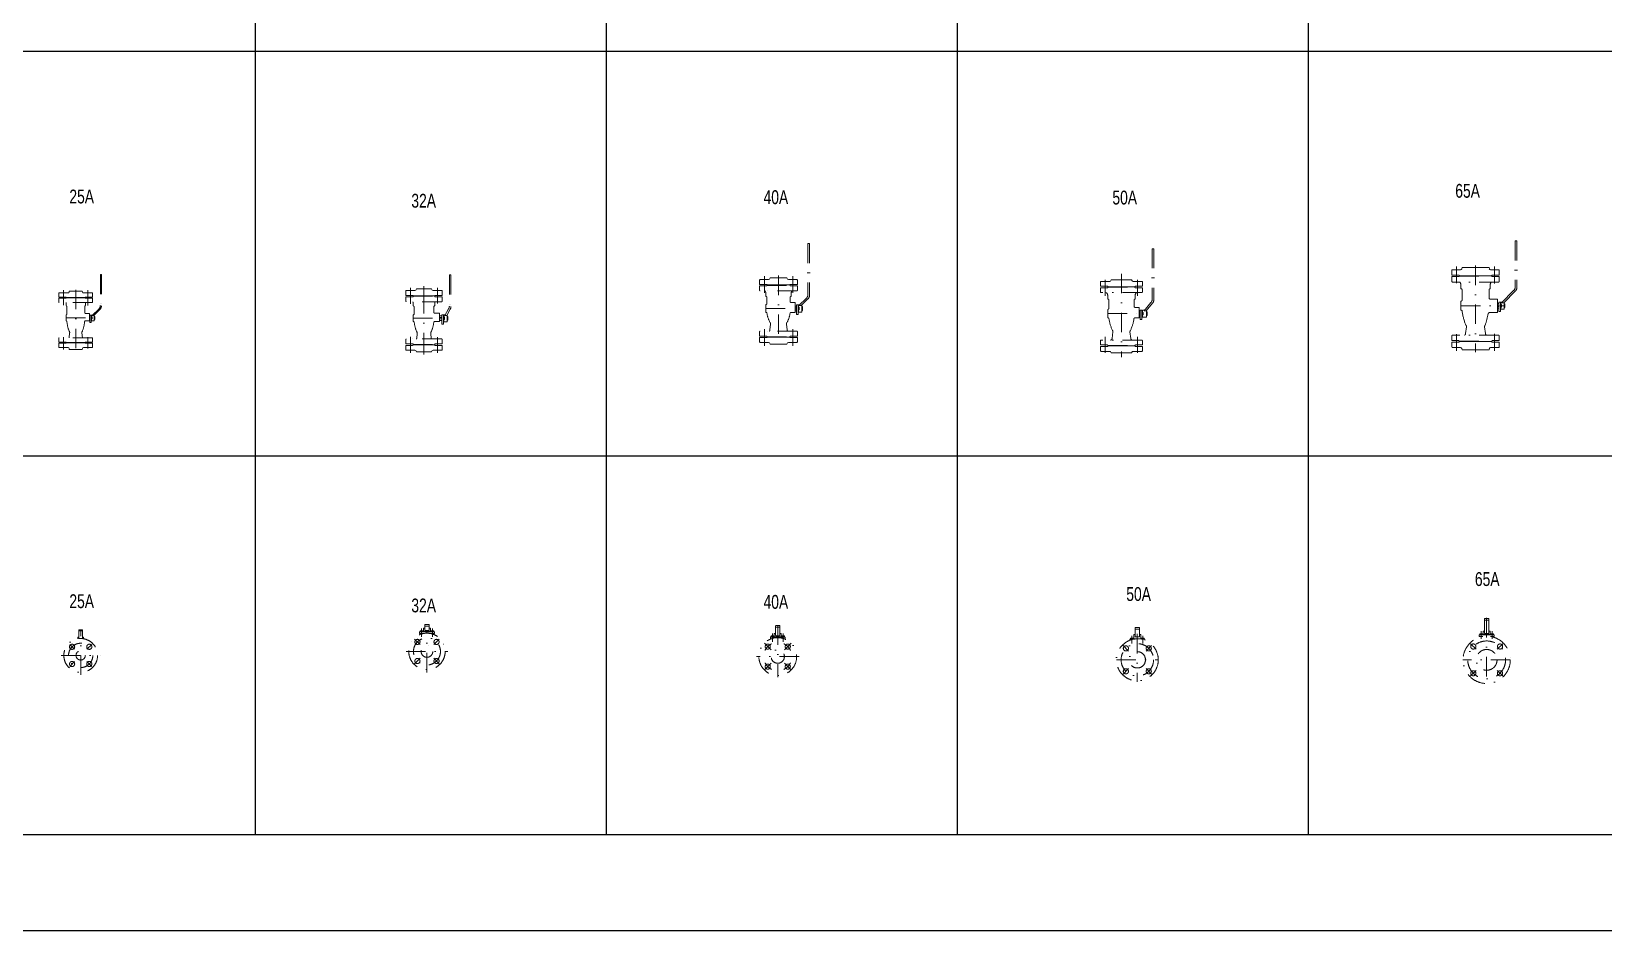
# Model space of a CAD drawing. Extents: x 0 to 60630, y 0 to 46389.
# Drawn here: x 7815 to 13639, y 28261 to 31589 of the extents above; entities that cross this region are included whole.
import ezdxf
from ezdxf.enums import TextEntityAlignment as Align

# ---------------------------------------------------------------- set-up
doc = ezdxf.new("R2010")
doc.units = 0
doc.header["$LTSCALE"] = 30
doc.header["$MEASUREMENT"] = 0
doc.linetypes.add('DGN Style 4', pattern=[4.8, 2.4, -1.2, 0, -1.2])
for name, color, linetype, lineweight in [('L(c)', 1, 'DGN Style 4', 5), ('L(line)', 7, 'Continuous', 5), ('L(txt)', 2, 'Continuous', 13)]:
    doc.layers.add(name, color=color, linetype=linetype, lineweight=lineweight)
doc.styles.add('Style-ENGINEERING', font='ENGINEERING.shx')

# ---------------------------------------------------------------- blocks, each defined once
blk = doc.blocks.new('*U311')
for centre, radius in [((0, 0), 62.5), ((-31.8, 31.8), 9.5), ((0, 0), 17.2), ((31.8, 31.8), 9.5), ((-31.8, -31.8), 9.5), ((31.8, -31.8), 9.5)]:
    blk.add_circle(centre, radius)
at = {"layer": 'L(c)'}
for p, q in [((-23, 23), (-40.7, 40.7)), ((23, 23), (40.7, 40.7)), ((-23, -23), (-40.7, -40.7)), ((23, -23), (40.7, -40.7))]:
    blk.add_line(p, q, dxfattribs=at)
blk.add_circle((0, 0), 45, dxfattribs=at)
blk = doc.blocks.new('*U310')
for p, q in [((-10.5, 59.9), (-10.5, 66.2)), ((-7, 66.2), (-10.5, 66.2)), ((-7, 91.7), (-7, 61)), ((5.5, 93.2), (-5.5, 93.2)), ((5.5, 89.2), (-5.5, 89.2)), ((7, 91.7), (7, 61)), ((10.5, 66.2), (7, 66.2)), ((10.5, 59.9), (10.5, 66.2))]:
    blk.add_line(p, q)
for centre, start, end in [((-5.5, 91.7), 90, 180), ((-5.5, 90.7), 180, 270), ((-5.5, 61), 180, 203.80684), ((5.5, 91.7), 0, 90), ((5.5, 90.7), 270, 0), ((5.5, 61), 336.19316, 0)]:
    blk.add_arc(centre, 1.5, start, end)
at = {"layer": 'L(c)'}
for p, q in [((0, -74.3), (0, 88.7)), ((-72.5, -1.8), (72.5, -1.8))]:
    blk.add_line(p, q, dxfattribs=at)
blk.add_blockref('*U311', (0, -1.8), dxfattribs=at)
blk = doc.blocks.new('*U313')
for centre, radius in [((0, 0), 67.5), ((-35.3, 35.3), 9.5), ((0, 0), 21.6), ((35.4, 35.3), 9.5), ((-35.3, -35.4), 9.5), ((35.4, -35.4), 9.5)]:
    blk.add_circle(centre, radius)
at = {"layer": 'L(c)'}
for p, q in [((-25.1, 25.1), (-45.6, 45.6)), ((25.1, 25.1), (45.6, 45.6)), ((-25.1, -25.1), (-45.6, -45.6)), ((25.1, -25.1), (45.6, -45.6))]:
    blk.add_line(p, q, dxfattribs=at)
blk.add_circle((0, 0), 50, dxfattribs=at)
blk = doc.blocks.new('*U312')
for p, q in [((27.5, 62.2), (-27.5, 62.2)), ((-27.5, 56), (-27.5, 62.2)), ((-25, 62.2), (-25, 65.8)), ((-14.9, 62.2), (-25, 62.2)), ((-16.2, 66.2), (-23.8, 66.2)), ((-22.5, 65.8), (-22.5, 62.2)), ((-17.5, 62.2), (-17.5, 65.8)), ((-14.9, 65.8), (-14.9, 62.2)), ((-13.1, 63.5), (-13.1, 75.5)), ((-8, 75.5), (-13.1, 75.5)), ((13.1, 63.5), (-13.1, 63.5)), ((-8, 87.7), (-8, 69.1)), ((-6, 89.7), (6, 89.7)), ((-6, 83.7), (6, 83.7)), ((-6, 67.1), (6, 67.1)), ((8, 87.7), (8, 69.1)), ((13.1, 75.5), (8, 75.5)), ((13.1, 63.5), (13.1, 75.5)), ((15, 65.8), (15, 62.2)), ((15, 62.2), (25.1, 62.2)), ((16.2, 66.2), (23.8, 66.2)), ((17.5, 62.2), (17.5, 65.8)), ((22.5, 65.8), (22.5, 62.2)), ((25.1, 62.2), (25.1, 65.8)), ((27.5, 56), (27.5, 62.2)), ((-27.5, 56), (-12.9, 56)), ((12.9, 56), (27.5, 56))]:
    blk.add_line(p, q)
for centre, radius, start, end in [((-23.8, 64.3), 1.95, 49.73979, 130.26021), ((-20, 59.1), 7.12, 69.22909, 110.77091), ((-16.2, 64.3), 1.95, 49.73979, 130.26021), ((-6, 87.7), 2, 90, 180), ((-6, 85.7), 2, 180, 270), ((-6, 69.1), 2, 180, 270), ((6, 87.7), 2, 0, 90), ((6, 85.7), 2, 270, 0), ((6, 69.1), 2, 270, 0), ((16.2, 64.3), 1.95, 49.73979, 130.26021), ((20, 59.1), 7.12, 69.22909, 110.77091), ((23.8, 64.3), 1.95, 49.73979, 130.26021)]:
    blk.add_arc(centre, radius, start, end)
at = {"layer": 'L(c)'}
for p, q in [((-20, 75.2), (-20, 43.8)), ((0, -87.8), (0, 64.7)), ((20, 75.2), (20, 43.8)), ((-77.5, -10.3), (77.5, -10.3))]:
    blk.add_line(p, q, dxfattribs=at)
blk.add_blockref('*U313', (0, -10.2), dxfattribs=at)
blk = doc.blocks.new('*U314')
for p, q in [((27.5, 61), (-27.5, 61)), ((-27.5, 54.7), (-27.5, 61)), ((-25.1, 61), (-25.1, 64.5)), ((-14.9, 61), (-25.1, 61)), ((-16.2, 65), (-23.8, 65)), ((-22.5, 64.5), (-22.5, 61)), ((-17.5, 61), (-17.5, 64.5)), ((-14.9, 64.5), (-14.9, 61)), ((-13.1, 62.2), (-13.1, 74.2)), ((-8, 74.2), (-13.1, 74.2)), ((13.1, 62.2), (-13.1, 62.2)), ((-8, 101.5), (-8, 67.9)), ((-6, 103.5), (6, 103.5)), ((-6, 97.5), (6, 97.5)), ((-6, 65.9), (6, 65.9)), ((8, 101.5), (8, 67.9)), ((13.1, 74.2), (8, 74.2)), ((13.1, 62.2), (13.1, 74.2)), ((14.9, 64.5), (14.9, 61)), ((14.9, 61), (25.1, 61)), ((16.2, 65), (23.8, 65)), ((17.5, 61), (17.5, 64.5)), ((22.5, 64.5), (22.5, 61)), ((25.1, 61), (25.1, 64.5)), ((27.5, 54.7), (27.5, 61)), ((-27.5, 54.7), (-22.6, 54.7)), ((22.6, 54.7), (27.5, 54.7))]:
    blk.add_line(p, q)
for centre, radius in [((0, -11.5), 70), ((-37.1, 25.6), 9.5), ((0, -11.5), 24.6), ((37.1, 25.6), 9.5), ((-37.1, -48.6), 9.5), ((37.1, -48.6), 9.5)]:
    blk.add_circle(centre, radius)
for centre, radius, start, end in [((-23.8, 63), 1.95, 49.73979, 130.26021), ((-20, 57.9), 7.12, 69.22909, 110.77091), ((-16.2, 63), 1.95, 49.73979, 130.26021), ((-6, 101.5), 2, 90, 180), ((-6, 99.5), 2, 180, 270), ((-6, 67.9), 2, 180, 270), ((6, 101.5), 2, 0, 90), ((6, 99.5), 2, 270, 0), ((6, 67.9), 2, 270, 0), ((16.2, 63), 1.95, 49.73979, 130.26021), ((20, 57.9), 7.12, 69.22909, 110.77091), ((23.8, 63), 1.95, 49.73979, 130.26021)]:
    blk.add_arc(centre, radius, start, end)
at = {"layer": 'L(c)'}
for p, q in [((-20, 74), (-20, 42.6)), ((0, 104.5), (0, -87.5)), ((20, 74), (20, 42.6)), ((-49.5, 38), (-24.7, 13.2)), ((49.5, 38), (24.8, 13.2)), ((79, -11.5), (-79, -11.5)), ((-49.5, -61), (-24.7, -36.3)), ((49.5, -61), (24.8, -36.3))]:
    blk.add_line(p, q, dxfattribs=at)
for start, end in [(115.81186, 154.18814), (25.81186, 64.18814), (205.81186, 244.18814), (295.81186, 334.18814)]:
    blk.add_arc((0, -11.5), 52.5, start, end, dxfattribs=at)
blk = doc.blocks.new('*U316')
for centre, radius in [((0, 0), 77.5), ((-42.4, 42.4), 9.5), ((0, 0), 30.2), ((42.4, 42.4), 9.5), ((-42.4, -42.4), 9.5), ((42.4, -42.4), 9.5)]:
    blk.add_circle(centre, radius)
at = {"layer": 'L(c)'}
for p, q in [((-32.2, 32.2), (-52.7, 52.7)), ((32.2, 32.2), (52.7, 52.7)), ((-32.2, -32.2), (-52.7, -52.7)), ((32.2, -32.2), (52.7, -52.7))]:
    blk.add_line(p, q, dxfattribs=at)
blk.add_circle((0, 0), 60, dxfattribs=at)
blk = doc.blocks.new('*U315')
for p, q in [((-15.2, 62.9), (-27.5, 62.9)), ((-27.5, 59.4), (-27.5, 62.9)), ((-25, 62.9), (-25, 66.5)), ((-14.9, 62.9), (-25, 62.9)), ((-16.2, 66.9), (-23.8, 66.9)), ((-22.5, 66.5), (-22.5, 62.9)), ((-17.5, 62.9), (-17.5, 66.5)), ((-14.9, 66.5), (-14.9, 62.9)), ((-13.1, 65.2), (-13.1, 80.2)), ((-8, 80.2), (-13.1, 80.2)), ((13.1, 65.2), (-13.1, 65.2)), ((-8, 104.9), (-8, 73.8)), ((-6, 106.9), (6, 106.9)), ((-6, 100.9), (6, 100.9)), ((-6, 71.8), (6, 71.8)), ((8, 104.9), (8, 73.8)), ((13.1, 80.2), (8, 80.2)), ((13.1, 65.2), (13.1, 80.2)), ((15, 66.5), (15, 62.9)), ((15, 62.9), (25.1, 62.9)), ((27.5, 62.9), (15.2, 62.9)), ((16.2, 66.9), (23.8, 66.9)), ((17.5, 62.9), (17.5, 66.5)), ((22.5, 66.5), (22.5, 62.9)), ((25.1, 62.9), (25.1, 66.5)), ((27.5, 59.4), (27.5, 62.9))]:
    blk.add_line(p, q)
for centre, radius, start, end in [((-23.8, 65), 1.95, 49.73979, 130.26021), ((-20, 59.8), 7.12, 69.22909, 110.77091), ((-16.2, 65), 1.95, 49.73979, 130.26021), ((-6, 104.9), 2, 90, 180), ((-6, 102.9), 2, 180, 270), ((-6, 73.8), 2, 180, 270), ((6, 104.9), 2, 0, 90), ((6, 102.9), 2, 270, 0), ((6, 73.8), 2, 270, 0), ((16.2, 65), 1.95, 49.73979, 130.26021), ((20, 59.8), 7.12, 69.22909, 110.77091), ((23.8, 65), 1.95, 49.73979, 130.26021)]:
    blk.add_arc(centre, radius, start, end)
at = {"layer": 'L(c)'}
for p, q in [((-20, 75.9), (-20, 47.7)), ((0, 82.9), (0, -94.9)), ((20, 75.9), (20, 47.7)), ((-77.5, -13.1), (77.5, -13.1))]:
    blk.add_line(p, q, dxfattribs=at)
blk.add_blockref('*U316', (0, -13.1))
blk = doc.blocks.new('*U318')
for centre, radius in [((0, 0), 87.5), ((-49.5, 49.5), 9.5), ((49.5, 49.5), 9.5), ((0, 0), 38.5), ((-49.5, -49.5), 9.5), ((49.5, -49.5), 9.5)]:
    blk.add_circle(centre, radius)
at = {"layer": 'L(c)'}
for p, q in [((-39.2, 39.3), (-59.8, 59.8)), ((39.2, 39.3), (59.7, 59.8)), ((-39.2, -39.2), (-59.8, -59.7)), ((39.2, -39.2), (59.7, -59.7))]:
    blk.add_line(p, q, dxfattribs=at)
blk.add_circle((0, 0), 70, dxfattribs=at)
blk = doc.blocks.new('*U317')
for p, q in [((-7.9, 136.8), (-7.9, 85.1)), ((-5.9, 138.8), (6.1, 138.8)), ((-5.9, 132.8), (6.1, 132.8)), ((8.1, 136.8), (8.1, 85.1)), ((27.6, 78.3), (-27.4, 78.3)), ((-27.4, 72), (-27.4, 78.3)), ((-14.6, 72), (-27.4, 72)), ((-24.9, 78.3), (-24.9, 81.8)), ((-14.8, 78.3), (-24.9, 78.3)), ((-16.1, 82.3), (-23.7, 82.3)), ((-22.4, 81.8), (-22.4, 78.3)), ((-17.3, 78.3), (-17.3, 81.8)), ((-14.8, 81.8), (-14.8, 78.3)), ((-13, 79.5), (-13, 91.5)), ((-7.9, 91.5), (-13, 91.5)), ((13.3, 79.5), (-13, 79.5)), ((-5.9, 83.1), (6.1, 83.1)), ((13.3, 91.5), (8.1, 91.5)), ((13.3, 79.5), (13.3, 91.5)), ((27.6, 72), (14.9, 72)), ((15.1, 81.8), (15.1, 78.3)), ((15.1, 78.3), (25.2, 78.3)), ((16.3, 82.3), (23.9, 82.3)), ((17.6, 78.3), (17.6, 81.8)), ((22.7, 81.8), (22.7, 78.3)), ((25.2, 78.3), (25.2, 81.8)), ((27.6, 72), (27.6, 78.3))]:
    blk.add_line(p, q)
for centre, radius, start, end in [((-5.9, 136.8), 2, 90, 180), ((-5.9, 134.8), 2, 180, 270), ((6.1, 136.8), 2, 0, 90), ((6.1, 134.8), 2, 270, 0), ((-23.7, 80.3), 1.95, 49.73979, 130.26021), ((-19.9, 75.1), 7.12, 69.22909, 110.77091), ((-16.1, 80.3), 1.95, 49.73979, 130.26021), ((-5.9, 85.1), 2, 180, 270), ((6.1, 85.1), 2, 270, 0), ((16.3, 80.3), 1.95, 49.73979, 130.26021), ((20.1, 75.1), 7.12, 69.22909, 110.77091), ((23.9, 80.3), 1.95, 49.73979, 130.26021)]:
    blk.add_arc(centre, radius, start, end)
at = {"layer": 'L(c)'}
for p, q in [((0.1, 140.8), (0.1, -101.6)), ((-19.9, 91.3), (-19.9, 63)), ((20.1, 91.3), (20.1, 63)), ((87.6, -14.2), (-87.6, -14.2))]:
    blk.add_line(p, q, dxfattribs=at)
blk.add_blockref('*U318', (0.1, -14.3), dxfattribs=at)
blk = doc.blocks.new('*U585')
for p, q in [((-15, 60), (-15, -60)), ((5, 87.5), (-13, 87.5)), ((-13, 62), (-13, 87.5)), ((7, 55.9), (7, 85.5)), ((15, 50), (10.8, 51.1)), ((15, -50), (15, 50)), ((7, -85.5), (7, -55.9)), ((15, -50), (10.8, -51.1)), ((-13, -87.5), (-13, -62)), ((-13, -87.5), (5, -87.5))]:
    blk.add_line(p, q)
for centre, radius, start, end in [((-15, 62), 2, 270, 0), ((5, 85.5), 2, 0, 90), ((12, 55.9), 5, 180, 255.96376), ((12, -55.9), 5, 104.03624, 180), ((-15, -62), 2, 0, 90), ((5, -85.5), 2, 270, 0)]:
    blk.add_arc(centre, radius, start, end)
blk = doc.blocks.new('*U586')
for p, q in [((-87.5, -9), (-87.5, 9)), ((-62, 9), (-87.5, 9)), ((-60, 11), (60, 11)), ((87.5, 9), (62, 9)), ((87.5, 9), (87.5, -9)), ((85.5, -11), (-85.5, -11))]:
    blk.add_line(p, q)
for centre, start, end in [((-62, 11), 270, 0), ((62, 11), 180, 270), ((-85.5, -9), 180, 270), ((85.5, -9), 270, 0)]:
    blk.add_arc(centre, 2, start, end)
blk = doc.blocks.new('*U587')
for p, q in [((-15, 60), (-15, -60)), ((5, 87.5), (-13, 87.5)), ((-13, 62), (-13, 87.5)), ((7, 55.9), (7, 85.5)), ((15, 50), (10.8, 51.1)), ((15, -50), (15, 50)), ((7, -85.5), (7, -55.9)), ((15, -50), (10.8, -51.1)), ((-13, -87.5), (-13, -62)), ((-13, -87.5), (5, -87.5))]:
    blk.add_line(p, q)
for centre, radius, start, end in [((-15, 62), 2, 270, 0), ((5, 85.5), 2, 0, 90), ((12, 55.9), 5, 180, 255.96376), ((12, -55.9), 5, 104.03624, 180), ((-15, -62), 2, 0, 90), ((5, -85.5), 2, 270, 0)]:
    blk.add_arc(centre, radius, start, end)
blk = doc.blocks.new('*U588')
for p, q in [((-87.5, -9), (-87.5, 9)), ((-62, 9), (-87.5, 9)), ((-60, 11), (60, 11)), ((87.5, 9), (62, 9)), ((87.5, 9), (87.5, -9)), ((85.5, -11), (-85.5, -11))]:
    blk.add_line(p, q)
for centre, start, end in [((-62, 11), 270, 0), ((62, 11), 180, 270), ((-85.5, -9), 180, 270), ((85.5, -9), 270, 0)]:
    blk.add_arc(centre, 2, start, end)
blk = doc.blocks.new('*U584')
for p, q in [((114.3, 205.7), (114.3, 35.8)), ((114.3, 205.7), (120.3, 205.7)), ((120.3, 205.7), (120.3, 33.3)), ((-86.9, 41.4), (-86.9, 28.7)), ((-82.7, 24.5), (-82.7, -13.6)), ((17.2, 24.5), (17.2, -5.3)), ((21.4, 41.4), (21.4, 28.7)), ((63.1, -23.7), (108.4, 21.7)), ((71.6, -23.7), (114.4, 19.2)), ((-86.9, -17.7), (-86.9, -50.9)), ((-86.2, -50.9), (-86.9, -50.9)), ((48.9, -9.4), (21.4, -9.4)), ((48.9, -9.4), (48.9, -59.2)), ((53.5, -25.4), (48.9, -25.4)), ((53.5, -31.8), (48.9, -31.8)), ((53.5, -36.8), (48.9, -36.8)), ((53.5, -43.2), (48.9, -43.2)), ((53.5, -21.2), (53.5, -55.9)), ((53.5, -21.2), (59.8, -21.2)), ((53.5, -55.9), (59.8, -55.9)), ((59.8, -21.2), (59.8, -55.9)), ((59.8, -39.3), (59.8, -29.2)), ((59.8, -29.2), (63.3, -29.2)), ((63.3, -31.8), (59.8, -31.8)), ((59.8, -36.8), (63.3, -36.8)), ((63.3, -39.3), (59.8, -39.3)), ((61, -21.2), (65.6, -21.2)), ((61, -21.2), (61, -29.2)), ((61, -39.3), (61, -47.4)), ((61, -47.4), (73, -47.4)), ((63.1, -23.7), (71.6, -23.7)), ((63.8, -38.1), (63.8, -30.5)), ((73, -22.2), (73, -47.4)), ((73, -27.4), (75.5, -27.4)), ((73, -41.2), (75.5, -41.2)), ((75.5, -27.4), (75.5, -41.2)), ((-69.4, -137.4), (-66.6, -111.9)), ((3.9, -137.4), (1.1, -111.9)), ((48.9, -59.2), (21.5, -59.2))]:
    blk.add_line(p, q)
for centre, radius, start, end in [((94.3, 35.8), 20, 315, 0), ((100.3, 33.3), 20, 315, 0), ((61.8, -30.5), 1.95, 319.73979, 40.26021), ((56.6, -34.3), 7.12, 339.22909, 20.77091), ((61.8, -38.1), 1.95, 319.73979, 40.26021)]:
    blk.add_arc(centre, radius, start, end)
for centre, major_axis, ratio, start_param, end_param in [((-95.2, 41.4), (0, 13.3), 0.624948, 4.712389, 5.863721), ((-86.9, 24.5), (0, 4.15), 0.999916, 4.712389, 6.283185), ((21.4, 24.5), (0, -4.15), 0.999916, 3.141593, 4.712389), ((29.7, 41.4), (0, -13.3), 0.624948, 3.561057, 4.712389), ((-86.9, -13.5), (0, -4.15), 0.999916, 0, 1.570796), ((-86.2, -55), (0, -4.15), 0.999916, 1.771852, 3.141593), ((-11.2, -29.4), (0, -124.1), 0.583166, 4.913445, 5.375058), ((21.4, -5.3), (0, -4.15), 0.999916, 4.712389, 6.283185), ((-74.8, -110.9), (0, -8.3), 0.999916, 1.446441, 2.233466), ((9.3, -110.9), (0, -8.3), 0.999916, 4.04972, 4.836744), ((-54.3, -12.5), (0, -151.6), 0.477634, 0.908127, 1.21998), ((21.5, -67.5), (0, -8.3), 0.999916, 3.141593, 4.361572), ((-77.6, -136.4), (0, -8.3), 0.999916, 0.538764, 1.446441), ((12.1, -136.4), (0, -8.3), 0.999916, 4.836744, 5.744421)]:
    blk.add_ellipse(centre, major_axis=major_axis, ratio=ratio, start_param=start_param, end_param=end_param)
at = {"layer": 'L(c)'}
for p, q in [((-102.7, 49), (-102.7, 111)), ((-32.7, 114.4), (-32.7, -205.7)), ((37.3, 48.3), (37.3, 111)), ((-86.9, -34.3), (77.5, -34.3)), ((-102.7, -139), (-102.7, -201)), ((37.3, -138.3), (37.3, -201))]:
    blk.add_line(p, q, dxfattribs=at)
blk.add_blockref('*U586', (-32.7, 64.5))
at = {"extrusion": (0, 0, -1), "rotation": 180}
blk.add_blockref('*U588', (32.7, -154.5), dxfattribs=at)
at = {"layer": 'L(txt)', "rotation": 90}
blk.add_blockref('*U585', (-32.7, 92), dxfattribs=at)
at = {"layer": 'L(txt)', "extrusion": (0, 0, -1), "rotation": 270}
blk.add_blockref('*U587', (32.7, -182), dxfattribs=at)
blk = doc.blocks.new('*U590')
for p, q in [((5, 77.5), (-11, 77.5)), ((-11, 52), (-11, 77.5)), ((7, 43.6), (7, 75.5)), ((-13, 50), (-13, -50)), ((13, 38), (10.4, 38.9)), ((13, -38), (13, 38)), ((-11, -77.5), (-11, -52)), ((7, -75.5), (7, -43.6)), ((13, -38), (10.4, -38.9)), ((-11, -77.5), (5, -77.5))]:
    blk.add_line(p, q)
for centre, radius, start, end in [((5, 75.5), 2, 0, 90), ((-13, 52), 2, 270, 0), ((12, 43.6), 5, 180, 251.56505), ((-13, -52), 2, 0, 90), ((12, -43.6), 5, 108.43495, 180), ((5, -75.5), 2, 270, 0)]:
    blk.add_arc(centre, radius, start, end)
blk = doc.blocks.new('*U591')
for p, q in [((-77.5, -8), (-77.5, 8)), ((-52, 8), (-77.5, 8)), ((-50, 10), (50, 10)), ((77.5, 8), (52, 8)), ((77.5, 8), (77.5, -8)), ((75.5, -10), (-75.5, -10))]:
    blk.add_line(p, q)
for centre, start, end in [((-52, 10), 270, 0), ((52, 10), 180, 270), ((-75.5, -8), 180, 270), ((75.5, -8), 270, 0)]:
    blk.add_arc(centre, 2, start, end)
blk = doc.blocks.new('*U592')
for p, q in [((5, 77.5), (-11, 77.5)), ((-11, 52), (-11, 77.5)), ((7, 43.6), (7, 75.5)), ((-13, 50), (-13, -50)), ((13, 38), (10.4, 38.9)), ((13, -38), (13, 38)), ((-11, -77.5), (-11, -52)), ((7, -75.5), (7, -43.6)), ((13, -38), (10.4, -38.9)), ((-11, -77.5), (5, -77.5))]:
    blk.add_line(p, q)
for centre, radius, start, end in [((5, 75.5), 2, 0, 90), ((-13, 52), 2, 270, 0), ((12, 43.6), 5, 180, 251.56505), ((-13, -52), 2, 0, 90), ((12, -43.6), 5, 108.43495, 180), ((5, -75.5), 2, 270, 0)]:
    blk.add_arc(centre, radius, start, end)
blk = doc.blocks.new('*U593')
for p, q in [((-77.5, -8), (-77.5, 8)), ((-52, 8), (-77.5, 8)), ((-50, 10), (50, 10)), ((77.5, 8), (52, 8)), ((77.5, 8), (77.5, -8)), ((75.5, -10), (-75.5, -10))]:
    blk.add_line(p, q)
for centre, start, end in [((-52, 10), 270, 0), ((52, 10), 180, 270), ((-75.5, -8), 180, 270), ((75.5, -8), 270, 0)]:
    blk.add_arc(centre, 2, start, end)
blk = doc.blocks.new('*U589')
for p, q in [((92.8, 200.5), (92.8, 14.2)), ((98.8, 200.5), (92.8, 200.5)), ((98.8, 200.5), (98.8, 12)), ((-71.9, 26.3), (-71.9, 14.4)), ((-68.1, 10.5), (-68.1, -20)), ((25.6, 10.5), (25.6, -12.3)), ((29.5, 26.3), (29.5, 14.4)), ((62.7, -28.8), (88.1, 1.4)), ((-71.9, -23.9), (-71.9, -55)), ((-71.3, -55), (-71.9, -55)), ((28.8, -55), (29.5, -55)), ((45, -16.1), (29.5, -16.1)), ((29.5, -55), (45, -55)), ((45, -16.1), (45, -55)), ((48.5, -30.6), (45, -30.6)), ((48.5, -37), (45, -37)), ((48.5, -42), (45, -42)), ((48.5, -48.3), (45, -48.3)), ((48.5, -26.3), (48.5, -61.1)), ((48.5, -26.3), (54.8, -26.3)), ((54.8, -26.3), (54.8, -61.1)), ((54.8, -44.5), (54.8, -34.4)), ((54.8, -34.4), (58.3, -34.4)), ((58.3, -36.9), (54.8, -36.9)), ((54.8, -42), (58.3, -42)), ((58.3, -44.5), (54.8, -44.5)), ((57, -26.3), (64.8, -26.3)), ((57, -26.3), (57, -34.4)), ((57, -44.5), (57, -52.6)), ((57, -52.6), (72, -52.6)), ((58.8, -43.2), (58.8, -35.7)), ((62.7, -28.8), (70.6, -28.8)), ((70.6, -28.8), (94.1, -0.8)), ((72, -27.1), (72, -52.6)), ((72, -32.6), (74.5, -32.6)), ((72, -46.3), (74.5, -46.3)), ((74.5, -32.6), (74.5, -46.3)), ((-55.5, -130.9), (-52.9, -107)), ((13.1, -130.9), (10.4, -107)), ((48.5, -61.1), (54.8, -61.1))]:
    blk.add_line(p, q)
for centre, radius, start, end in [((72.8, 14.2), 20, 320, 0), ((78.8, 12), 20, 320, 0), ((56.8, -35.7), 1.95, 319.73979, 40.26021), ((51.6, -39.5), 7.12, 339.22909, 20.77091), ((56.8, -43.2), 1.95, 319.73979, 40.26021)]:
    blk.add_arc(centre, radius, start, end)
for centre, major_axis, ratio, start_param, end_param in [((-79.7, 26.3), (0, 12.4), 0.624976, 4.712389, 6.095927), ((-71.9, 10.5), (0, 3.89), 0.999961, 4.712389, 6.283185), ((29.5, 10.5), (0, -3.89), 0.999961, 3.141593, 4.712389), ((37.2, 26.3), (0, -12.4), 0.624976, 3.328851, 4.712389), ((-71.9, -20), (0, -3.89), 0.999961, 0, 1.570796), ((-71.3, -58.9), (0, -3.89), 0.999961, 1.771852, 3.141593), ((-1, -37.4), (0, -103.9), 0.652624, 4.913445, 5.375058), ((-41.5, -37.4), (0, -103.9), 0.652624, 0.908127, 1.369741), ((28.8, -58.9), (0, -3.89), 0.999961, 3.141593, 4.511333), ((29.5, -12.3), (0, -3.89), 0.999961, 4.712389, 6.283185), ((-60.6, -106.1), (0, -7.77), 0.999961, 1.446441, 2.233466), ((18.2, -106.1), (0, -7.77), 0.999961, 4.04972, 4.836744), ((-63.3, -129.9), (0, -7.77), 0.999961, 0.243399, 1.446441), ((20.8, -129.9), (0, -7.77), 0.999961, 4.836744, 6.039787)]:
    blk.add_ellipse(centre, major_axis=major_axis, ratio=ratio, start_param=start_param, end_param=end_param)
at = {"layer": 'L(c)'}
for p, q in [((-81.2, 85.8), (-81.2, 26.5)), ((-21.2, 108.2), (-21.2, -200.5)), ((38.8, 85.7), (38.8, 26.5)), ((-71.9, -39.5), (62.5, -39.5)), ((-81.2, -184.8), (-81.2, -125.5)), ((38.8, -184.6), (38.8, -125.5))]:
    blk.add_line(p, q, dxfattribs=at)
blk.add_blockref('*U591', (-21.2, 48.5))
at = {"extrusion": (0, 0, -1), "rotation": 180}
blk.add_blockref('*U593', (21.2, -147.5), dxfattribs=at)
at = {"layer": 'L(txt)', "rotation": 90}
blk.add_blockref('*U590', (-21.2, 73), dxfattribs=at)
at = {"layer": 'L(txt)', "extrusion": (0, 0, -1), "rotation": 270}
blk.add_blockref('*U592', (21.2, -172), dxfattribs=at)
blk = doc.blocks.new('*U595')
for p, q in [((5, 70), (-11, 70)), ((-11, 44.5), (-11, 70)), ((7, 36.6), (7, 68)), ((-13, 42.5), (-13, -42.5)), ((13, 31), (10.4, 31.9)), ((13, -31), (13, 31)), ((-11, -70), (-11, -44.5)), ((7, -68), (7, -36.6)), ((13, -31), (10.4, -31.9)), ((-11, -70), (5, -70))]:
    blk.add_line(p, q)
for centre, radius, start, end in [((5, 68), 2, 0, 90), ((-13, 44.5), 2, 270, 0), ((12, 36.6), 5, 180, 251.56505), ((-13, -44.5), 2, 0, 90), ((12, -36.6), 5, 108.43495, 180), ((5, -68), 2, 270, 0)]:
    blk.add_arc(centre, radius, start, end)
blk = doc.blocks.new('*U596')
for p, q in [((-10, -68), (-10, 68)), ((-8, 70), (8, 70)), ((8, 44.5), (8, 70)), ((10, 42.5), (10, -42.5)), ((8, -70), (8, -44.5)), ((8, -70), (-8, -70))]:
    blk.add_line(p, q)
for centre, start, end in [((-8, 68), 90, 180), ((10, 44.5), 180, 270), ((10, -44.5), 90, 180), ((-8, -68), 180, 270)]:
    blk.add_arc(centre, 2, start, end)
blk = doc.blocks.new('*U597')
for p, q in [((5, 70), (-11, 70)), ((-11, 44.5), (-11, 70)), ((7, 36.6), (7, 68)), ((-13, 42.5), (-13, -42.5)), ((13, 31), (10.4, 31.9)), ((13, -31), (13, 31)), ((-11, -70), (-11, -44.5)), ((7, -68), (7, -36.6)), ((13, -31), (10.4, -31.9)), ((-11, -70), (5, -70))]:
    blk.add_line(p, q)
for centre, radius, start, end in [((5, 68), 2, 0, 90), ((-13, 44.5), 2, 270, 0), ((12, 36.6), 5, 180, 251.56505), ((-13, -44.5), 2, 0, 90), ((12, -36.6), 5, 108.43495, 180), ((5, -68), 2, 270, 0)]:
    blk.add_arc(centre, radius, start, end)
blk = doc.blocks.new('*U598')
for p, q in [((-10, -68), (-10, 68)), ((-8, 70), (8, 70)), ((8, 44.5), (8, 70)), ((10, 42.5), (10, -42.5)), ((8, -70), (8, -44.5)), ((8, -70), (-8, -70))]:
    blk.add_line(p, q)
for centre, start, end in [((-8, 68), 90, 180), ((10, 44.5), 180, 270), ((10, -44.5), 90, 180), ((-8, -68), 180, 270)]:
    blk.add_arc(centre, 2, start, end)
blk = doc.blocks.new('*U594')
for p, q in [((86.5, 193.4), (86.5, 5.4)), ((92.5, 193.4), (86.5, 193.4)), ((92.5, 193.4), (92.5, 3)), ((-69.5, 8.9), (-69.5, -1.6)), ((24.5, 8.9), (24.5, -1.6)), ((-69.5, -32.2), (-69.5, -61.1)), ((-65.9, -5.2), (-65.9, -28.6)), ((20.9, -5.2), (20.9, -21.4)), ((39.5, -25), (24.5, -25)), ((39.5, -25), (39.5, -61.1)), ((43.8, -37.8), (39.5, -37.8)), ((43.8, -44.1), (39.5, -44.1)), ((43.8, -49.1), (39.5, -49.1)), ((43.8, -55.5), (39.5, -55.5)), ((43.8, -33.5), (43.8, -68.3)), ((43.8, -33.5), (50, -33.5)), ((50, -33.5), (50, -68.3)), ((50, -41.6), (53.5, -41.6)), ((50, -51.7), (50, -41.6)), ((53.5, -44.1), (50, -44.1)), ((50, -49.2), (53.5, -49.2)), ((53.5, -51.7), (50, -51.7)), ((51.3, -33.5), (51.3, -41.6)), ((51.3, -33.5), (55.8, -33.5)), ((51.3, -51.7), (51.3, -59.8)), ((53.3, -36), (80.6, -8.7)), ((53.3, -36), (61.8, -36)), ((54, -50.4), (54, -42.9)), ((61.8, -36), (86.6, -11.2)), ((63.3, -34.6), (63.3, -59.8)), ((63.3, -39.8), (65.8, -39.8)), ((63.3, -53.5), (65.8, -53.5)), ((65.8, -39.8), (65.8, -53.5)), ((-68.9, -61.1), (-69.5, -61.1)), ((-54.3, -126), (-51.9, -104.4)), ((9.3, -126), (6.9, -104.4)), ((23.9, -61.1), (24.5, -61.1)), ((24.5, -61.1), (39.5, -61.1)), ((43.8, -68.3), (50, -68.3)), ((51.3, -59.8), (63.3, -59.8))]:
    blk.add_line(p, q)
for centre, radius, start, end in [((66.5, 5.4), 20, 315, 0), ((72.5, 3), 20, 315, 0), ((52, -42.9), 1.95, 319.73979, 40.26021), ((46.9, -46.6), 7.12, 339.22909, 20.77091), ((52, -50.4), 1.95, 319.73979, 40.26021)]:
    blk.add_arc(centre, radius, start, end)
for centre, major_axis, ratio, start_param, end_param in [((-76.7, 8.9), (0, 11.5), 0.624976, 4.712389, 5.7907), ((31.7, 8.9), (0, -11.5), 0.624976, 3.634078, 4.712389), ((-69.5, -5.2), (0, 3.6), 0.999961, 4.712389, 6.283185), ((-69.5, -28.6), (0, -3.6), 0.999961, 0, 1.570796), ((24.5, -5.2), (0, -3.6), 0.999961, 3.141593, 4.712389), ((24.5, -21.4), (0, -3.6), 0.999961, 4.712389, 6.283185), ((-68.9, -64.7), (0, -3.6), 0.999961, 1.771852, 3.141593), ((-3.8, -47.1), (0, -84.5), 0.743748, 4.913445, 5.375058), ((-59, -103.5), (0, -7.21), 0.999961, 1.446441, 2.233466), ((14, -103.5), (0, -7.21), 0.999961, 4.04972, 4.836744), ((-41.2, -47.1), (0, -84.5), 0.743748, 0.908127, 1.369741), ((23.9, -64.7), (0, -3.6), 0.999961, 3.141593, 4.511333), ((-61.4, -125.1), (0, -7.21), 0.999961, 0.629449, 1.446441), ((16.5, -125.1), (0, -7.21), 0.999961, 4.836744, 5.653736)]:
    blk.add_ellipse(centre, major_axis=major_axis, ratio=ratio, start_param=start_param, end_param=end_param)
at = {"layer": 'L(c)'}
for p, q in [((-75, 11.5), (-75, 72.6)), ((-22.5, 75.3), (-22.5, -193.4)), ((30, 10.8), (30, 72.6)), ((-69.5, -46.6), (55.1, -46.6)), ((-75, -123.4), (-75, -184.4)), ((30, -122.6), (30, -184.4))]:
    blk.add_line(p, q, dxfattribs=at)
at = {"rotation": 90}
blk.add_blockref('*U596', (-22.5, 29.1), dxfattribs=at)
at = {"extrusion": (0, 0, -1), "rotation": 270}
blk.add_blockref('*U598', (22.5, -140.9), dxfattribs=at)
at = {"layer": 'L(txt)', "rotation": 90}
blk.add_blockref('*U595', (-22.5, 53.6), dxfattribs=at)
at = {"layer": 'L(txt)', "extrusion": (0, 0, -1), "rotation": 270}
blk.add_blockref('*U597', (22.5, -165.4), dxfattribs=at)
blk = doc.blocks.new('*U600')
for p, q in [((5, 67.5), (-11, 67.5)), ((-11, 42), (-11, 67.5)), ((7, 33.6), (7, 65.5)), ((-13, 40), (-13, -40)), ((13, 28), (10.4, 28.9)), ((13, -28), (13, 28)), ((-11, -67.5), (-11, -42)), ((7, -65.5), (7, -33.6)), ((13, -28), (10.4, -28.9)), ((-11, -67.5), (5, -67.5))]:
    blk.add_line(p, q)
for centre, radius, start, end in [((5, 65.5), 2, 0, 90), ((-13, 42), 2, 270, 0), ((12, 33.6), 5, 180, 251.56505), ((-13, -42), 2, 0, 90), ((12, -33.6), 5, 108.43495, 180), ((5, -65.5), 2, 270, 0)]:
    blk.add_arc(centre, radius, start, end)
blk = doc.blocks.new('*U601')
for p, q in [((-10, -65.5), (-10, 65.5)), ((-8, 67.5), (8, 67.5)), ((8, 42), (8, 67.5)), ((10, 40), (10, -40)), ((8, -67.5), (8, -42)), ((8, -67.5), (-8, -67.5))]:
    blk.add_line(p, q)
for centre, start, end in [((-8, 65.5), 90, 180), ((10, 42), 180, 270), ((10, -42), 90, 180), ((-8, -65.5), 180, 270)]:
    blk.add_arc(centre, 2, start, end)
blk = doc.blocks.new('*U602')
for p, q in [((5, 67.5), (-11, 67.5)), ((-11, 42), (-11, 67.5)), ((7, 33.6), (7, 65.5)), ((-13, 40), (-13, -40)), ((13, 28), (10.4, 28.9)), ((13, -28), (13, 28)), ((-11, -67.5), (-11, -42)), ((7, -65.5), (7, -33.6)), ((13, -28), (10.4, -28.9)), ((-11, -67.5), (5, -67.5))]:
    blk.add_line(p, q)
for centre, radius, start, end in [((5, 65.5), 2, 0, 90), ((-13, 42), 2, 270, 0), ((12, 33.6), 5, 180, 251.56505), ((-13, -42), 2, 0, 90), ((12, -33.6), 5, 108.43495, 180), ((5, -65.5), 2, 270, 0)]:
    blk.add_arc(centre, radius, start, end)
blk = doc.blocks.new('*U603')
for p, q in [((-10, -65.5), (-10, 65.5)), ((-8, 67.5), (8, 67.5)), ((8, 42), (8, 67.5)), ((10, 40), (10, -40)), ((8, -67.5), (8, -42)), ((8, -67.5), (-8, -67.5))]:
    blk.add_line(p, q)
for centre, start, end in [((-8, 65.5), 90, 180), ((10, 42), 180, 270), ((10, -42), 90, 180), ((-8, -65.5), 180, 270)]:
    blk.add_arc(centre, 2, start, end)
blk = doc.blocks.new('*U599')
for p, q in [((77.8, 147.2), (77.8, 32)), ((83.8, 147.2), (77.8, 147.2)), ((83.8, 147.2), (83.8, 30.4)), ((-56.1, 42.1), (-56.1, 32.8)), ((-53.1, 29.7), (-53.1, 2.5)), ((20.6, 29.7), (20.6, 8.6)), ((23.6, 42.1), (23.6, 32.8)), ((41.1, 5.5), (23.6, 5.5)), ((41.1, -25), (41.1, 5.5)), ((50, 0.3), (50, -34.5)), ((50, 0.3), (56.3, 0.3)), ((56.3, 0.3), (56.3, -34.5)), ((57.5, 0.3), (57.5, -7.8)), ((57.5, 0.3), (62.5, 0.3)), ((61.1, -2.2), (75.1, 22)), ((68.1, -2.2), (81.1, 20.4)), ((69.5, 0.3), (69.5, -25.9)), ((-56.1, -0.6), (-56.1, -25)), ((-55.6, -25), (-56.1, -25)), ((23.1, -25), (23.6, -25)), ((23.6, -25), (41.1, -25)), ((50, -3.9), (41.1, -3.9)), ((50, -10.3), (41.1, -10.3)), ((50, -15.3), (41.1, -15.3)), ((50, -21.7), (41.1, -21.7)), ((50, -34.5), (56.3, -34.5)), ((56.3, -7.8), (59.8, -7.8)), ((56.3, -17.9), (56.3, -7.8)), ((59.8, -10.3), (56.3, -10.3)), ((56.3, -15.3), (59.8, -15.3)), ((59.8, -17.9), (56.3, -17.9)), ((57.5, -17.9), (57.5, -25.9)), ((57.5, -25.9), (69.5, -25.9)), ((60.3, -16.6), (60.3, -9)), ((61.1, -2.2), (68.1, -2.2)), ((69.5, -5.9), (72, -5.9)), ((69.5, -19.7), (72, -19.7)), ((72, -5.9), (72, -19.7)), ((-43.2, -87.9), (-41.2, -69.2)), ((10.7, -87.9), (8.7, -69.2))]:
    blk.add_line(p, q)
for centre, radius, start, end in [((57.8, 32), 20, 330, 0), ((63.8, 30.4), 20, 330, 0), ((58.3, -9), 1.95, 319.73979, 40.26021), ((53.1, -12.8), 7.12, 339.22909, 20.77091), ((58.3, -16.6), 1.95, 319.73979, 40.26021)]:
    blk.add_arc(centre, radius, start, end)
for centre, major_axis, ratio, start_param, end_param in [((-62.2, 42.1), (0, 9.78), 0.624976, 4.712389, 5.398244), ((-56.1, 29.7), (0, 3.06), 0.999961, 4.712389, 6.283185), ((-56.1, 2.5), (0, -3.06), 0.999961, 0, 1.570796), ((23.6, 29.7), (0, -3.06), 0.999961, 3.141593, 4.712389), ((23.6, 8.6), (0, -3.06), 0.999961, 4.712389, 6.283185), ((29.8, 42.1), (0, -9.78), 0.624976, 4.026534, 4.712389), ((-55.6, -28.1), (0, -3.06), 0.999961, 1.771852, 3.141593), ((-0.3, -9.6), (0, -89.4), 0.596395, 4.913445, 5.375058), ((-32.1, -9.6), (0, -89.4), 0.596395, 0.908127, 1.369741), ((23.1, -28.1), (0, -3.06), 0.999961, 3.141593, 4.511333), ((-49.3, -87.2), (0, -6.11), 0.999961, 1.146335, 1.446441), ((-47.2, -68.4), (0, -6.11), 0.999961, 1.446441, 2.233466), ((14.7, -68.4), (0, -6.11), 0.999961, 4.04972, 4.836744), ((16.8, -87.2), (0, -6.11), 0.999961, 4.836744, 5.136851)]:
    blk.add_ellipse(centre, major_axis=major_axis, ratio=ratio, start_param=start_param, end_param=end_param)
at = {"layer": 'L(c)'}
for p, q in [((-66.2, 40), (-66.2, 99.8)), ((-16.2, 59.8), (-16.2, 105.8)), ((-16.2, 76.9), (-16.2, -123.1)), ((33.8, 41.7), (33.8, 99.8)), ((-56.1, -12.8), (49.6, -12.8)), ((-66.2, -81.4), (-66.2, -141.2)), ((-16.2, -101.2), (-16.2, -147.2)), ((33.8, -83), (33.8, -141.2))]:
    blk.add_line(p, q, dxfattribs=at)
at = {"rotation": 90}
blk.add_blockref('*U601', (-16.2, 58.3), dxfattribs=at)
at = {"extrusion": (0, 0, -1), "rotation": 270}
blk.add_blockref('*U603', (16.2, -99.7), dxfattribs=at)
at = {"layer": 'L(txt)', "rotation": 90}
blk.add_blockref('*U600', (-16.2, 82.8), dxfattribs=at)
at = {"layer": 'L(txt)', "extrusion": (0, 0, -1), "rotation": 270}
blk.add_blockref('*U602', (16.2, -124.2), dxfattribs=at)
blk = doc.blocks.new('*U605')
for p, q in [((-62.5, -7.5), (-62.5, 7.5)), ((-36, 7.5), (-62.5, 7.5)), ((-35, 8.5), (35, 8.5)), ((62.5, 7.5), (36, 7.5)), ((62.5, 7.5), (62.5, -7.5)), ((61.5, -8.5), (-61.5, -8.5))]:
    blk.add_line(p, q)
for centre, start, end in [((-36, 8.5), 270, 0), ((36, 8.5), 180, 270), ((-61.5, -7.5), 180, 270), ((61.5, -7.5), 270, 0)]:
    blk.add_arc(centre, 1, start, end)
blk = doc.blocks.new('*U606')
for p, q in [((-62.5, -7.5), (-62.5, 7.5)), ((-36, 7.5), (-62.5, 7.5)), ((-35, 8.5), (35, 8.5)), ((62.5, 7.5), (36, 7.5)), ((62.5, 7.5), (62.5, -7.5)), ((61.5, -8.5), (-61.5, -8.5))]:
    blk.add_line(p, q)
for centre, start, end in [((-36, 8.5), 270, 0), ((36, 8.5), 180, 270), ((-61.5, -7.5), 180, 270), ((61.5, -7.5), 270, 0)]:
    blk.add_arc(centre, 1, start, end)
blk = doc.blocks.new('*U607')
for p, q in [((-62.5, 4), (-62.5, -11)), ((-28.5, 5), (-61.5, 5)), ((-24, 12), (-24.5, 8.4)), ((24, 12), (-24, 12)), ((24, 12), (24.5, 8.4)), ((61.5, 5), (28.5, 5)), ((62.5, -11), (62.5, 4)), ((-36, -11), (-62.5, -11)), ((-35, -12), (35, -12)), ((62.5, -11), (36, -11))]:
    blk.add_line(p, q)
for centre, radius, start, end in [((-61.5, 4), 1, 90, 180), ((-28.5, 9), 4, 270, 351.8699), ((28.5, 9), 4, 188.1301, 270), ((61.5, 4), 1, 0, 90), ((-36, -12), 1, 0, 90), ((36, -12), 1, 90, 180)]:
    blk.add_arc(centre, radius, start, end)
blk = doc.blocks.new('*U608')
for p, q in [((-62.5, -4), (-62.5, 11)), ((-36, 11), (-62.5, 11)), ((-35, 12), (35, 12)), ((62.5, 11), (36, 11)), ((62.5, 11), (62.5, -4)), ((-28.5, -5), (-61.5, -5)), ((-24, -12), (-24.5, -8.4)), ((24, -12), (-24, -12)), ((24, -12), (24.5, -8.4)), ((61.5, -5), (28.5, -5))]:
    blk.add_line(p, q)
for centre, radius, start, end in [((-36, 12), 1, 270, 0), ((36, 12), 1, 180, 270), ((-61.5, -4), 1, 180, 270), ((-28.5, -9), 4, 8.1301, 90), ((28.5, -9), 4, 90, 171.8699), ((61.5, -4), 1, 270, 0)]:
    blk.add_arc(centre, radius, start, end)
blk = doc.blocks.new('*U604')
for p, q in [((74.8, 140.9), (74.8, 27.3)), ((78.8, 140.9), (74.8, 140.9)), ((78.8, 140.9), (78.8, 25.8)), ((-52.4, 37.7), (-52.4, 26.1)), ((-49.6, 23.3), (-49.6, -5.2)), ((17.2, 23.3), (17.2, 0.3)), ((19.9, 37.7), (19.9, 26.1)), ((45.1, -10.6), (68.9, 13.2)), ((50.6, -10.6), (72.9, 11.7)), ((-52.4, -8), (-52.4, -30.2)), ((-52, -30.2), (-52.4, -30.2)), ((19.5, -30.2), (19.9, -30.2)), ((34.5, -2.5), (19.9, -2.5)), ((19.9, -30.2), (34.5, -30.2)), ((34.5, -2.5), (34.5, -30.2)), ((35.8, -12.6), (34.5, -12.6)), ((35.8, -17.1), (34.5, -17.1)), ((35.8, -21.1), (34.5, -21.1)), ((35.8, -25.6), (34.5, -25.6)), ((35.8, -8.6), (35.8, -36.4)), ((35.8, -8.6), (40.8, -8.6)), ((35.8, -36.4), (40.8, -36.4)), ((40.8, -8.6), (40.8, -36.4)), ((40.8, -23.2), (40.8, -15.1)), ((40.8, -15.1), (43.6, -15.1)), ((43.6, -17.1), (40.8, -17.1)), ((40.8, -21.1), (43.6, -21.1)), ((43.6, -23.2), (40.8, -23.2)), ((41.8, -8.6), (41.8, -15.1)), ((41.8, -8.6), (46.9, -8.6)), ((41.8, -23.2), (41.8, -29.6)), ((41.8, -29.6), (51.8, -29.6)), ((44, -22.1), (44, -16.1)), ((44.9, -10.6), (50.6, -10.6)), ((51.8, -9.5), (51.8, -29.6)), ((51.8, -13.6), (53.8, -13.6)), ((51.8, -24.6), (53.8, -24.6)), ((53.8, -13.6), (53.8, -24.6)), ((-40.9, -93.3), (-38.9, -74.1)), ((8.5, -93.3), (6.4, -74.1))]:
    blk.add_line(p, q)
for centre, radius, start, end in [((54.8, 27.3), 20, 315, 360), ((58.8, 25.8), 20, 315, 0), ((42.4, -16.1), 1.56, 319.73979, 40.26021), ((38.3, -19.1), 5.7, 339.22909, 20.77091), ((42.4, -22.1), 1.56, 319.73979, 40.26021)]:
    blk.add_arc(centre, radius, start, end)
for centre, major_axis, ratio, start_param, end_param in [((-52.4, 23.3), (0, 2.77), 0.999961, 4.712389, 6.283185), ((19.9, 23.3), (0, -2.77), 0.999961, 3.141593, 4.712389), ((19.9, 0.3), (0, -2.77), 0.999961, 4.712389, 6.283185), ((-52.4, -5.2), (0, -2.77), 0.999961, 0, 1.570796), ((-52, -33), (0, -2.77), 0.999961, 1.771852, 3.141593), ((-1.8, -14.4), (0, -90.5), 0.534805, 4.913445, 5.375058), ((-30.7, -14.4), (0, -90.5), 0.534805, 0.908127, 1.369741), ((19.5, -33), (0, -2.77), 0.999961, 3.141593, 4.511333), ((-44.3, -73.4), (0, -5.55), 0.999961, 1.446441, 2.233466), ((11.9, -73.4), (0, -5.55), 0.999961, 4.04972, 4.836744)]:
    blk.add_ellipse(centre, major_axis=major_axis, ratio=ratio, start_param=start_param, end_param=end_param)
at = {"layer": 'L(c)'}
for p, q in [((-61.2, 28.5), (-61.2, 83.2)), ((-16.2, 84.9), (-16.2, -140.9)), ((28.8, 27), (28.8, 83.2)), ((-52.4, -19.1), (43.5, -19.1)), ((-61.2, -135.7), (-61.2, -90.3)), ((28.8, -132.4), (28.8, -90.3))]:
    blk.add_line(p, q, dxfattribs=at)
blk.add_blockref('*U605', (-16.2, 46.2))
at = {"extrusion": (0, 0, -1), "rotation": 180}
blk.add_blockref('*U606', (16.2, -101.8), dxfattribs=at)
at = {"layer": 'L(txt)'}
for name, p in [('*U607', (-16.2, 68.2)), ('*U608', (-16.2, -123.8))]:
    blk.add_blockref(name, p, dxfattribs=at)

msp = doc.modelspace()

# ---------------------------------------------------------------- linework, layer by layer
for p, q in [((8644.1, 34116.5), (8644.1, 28616.5)), ((9944.1, 34116.5), (9944.1, 28616.5)), ((11244.1, 34116.5), (11244.1, 28616.5)), ((12544.1, 34116.5), (12544.1, 28616.5)), ((3444.1, 31516.5), (26429.1, 31516.5)), ((3444.1, 30018.6), (26429.1, 30018.6)), ((3444.1, 28616.5), (26429.1, 28616.5)), ((3444.1, 28261.2), (24944.1, 28261.2))]:
    msp.add_line(p, q)

# ---------------------------------------------------------------- block references
at = {"layer": 'L(c)'}
for name, p in [('*U584', (13197.3, 30608)), ('*U594', (10605, 30610.1)), ('*U589', (11874.1, 30583.9)), ('*U604', (7995.4, 30547.9)), ('*U599', (9285.3, 30540.3)), ('*U317', (13205.7, 29277.3)), ('*U310', (7997.4, 29281.3)), ('*U312', (9280.2, 29304.4)), ('*U314', (10579.7, 29286.6)), ('*U315', (11911.7, 29276.2))]:
    msp.add_blockref(name, p, dxfattribs=at)

# ---------------------------------------------------------------- texts
at = {"layer": 'L(line)', "style": 'Style-ENGINEERING', "width": 0.75}
for s, p in [('25A', (8001.1, 30978)), ('32A', (9268, 30962.3)), ('40A', (10572.7, 30975.5)), ('50A', (11865, 30974.1)), ('65A', (13135.2, 30999)), ('65A', (13207.9, 29562)), ('50A', (11916.5, 29506.6)), ('25A', (8001.1, 29480.1)), ('32A', (9268, 29464.4)), ('40A', (10572.7, 29477.6))]:
    msp.add_text(s, height=51.2, dxfattribs=at).set_placement(p, align=Align.MIDDLE_CENTER)

doc.saveas('drawing.dxf')
